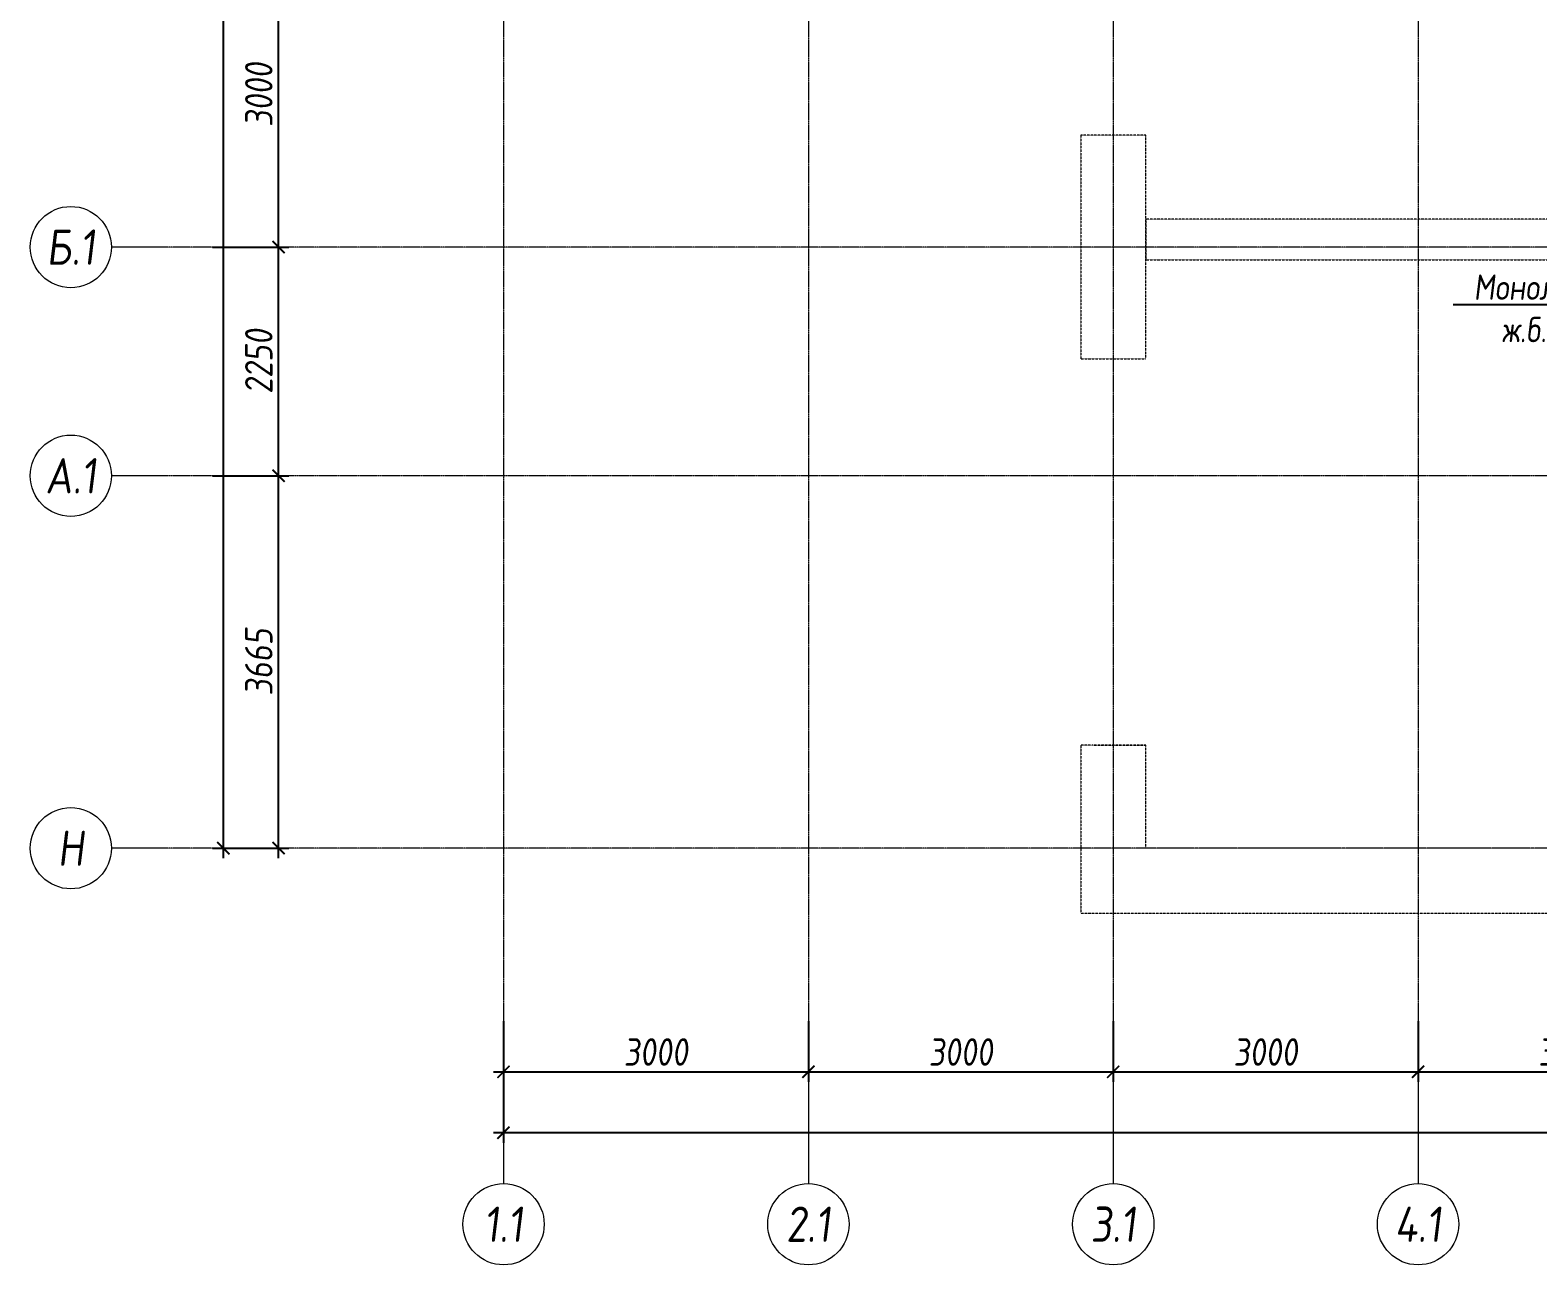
# Model space of a CAD drawing. Header units: millimetres. Extents: x -233751 to 529254, y -907864 to 285890.
# Drawn here: x 456467 to 471304, y -121415 to -109264 of the extents above; entities that cross this region are included whole.
import ezdxf
from ezdxf import colors
from ezdxf.entities.mleader import LeaderData, LeaderLine
from ezdxf.enums import TextEntityAlignment as Align
from ezdxf.math import Vec2, Vec3

# ---------------------------------------------------------------- set-up
doc = ezdxf.new("R2010")
doc.units = ezdxf.units.MM
doc.linetypes.add('ADSK_Штриховая_ш2 п1', pattern=[3, 2, -1])
doc.linetypes.add('осевая', pattern=[2, 1.25, -0.25, 0.25, -0.25])
doc.layers.get('0').update_dxf_attribs({"lineweight": 30})
doc.layers.get('Defpoints').update_dxf_attribs({"lineweight": 0})
for name, color, linetype, lineweight in [('КР_БалкиЖБ', 7, 'ADSK_Штриховая_ш2 п1', 5), ('КР_Оси', 7, 'Continuous', 5), ('КР_Тонкая', 250, 'Continuous', 0)]:
    doc.layers.add(name, color=color, linetype=linetype, lineweight=lineweight)
doc.styles.add('ISOCPEUR', font='isocpeur.ttf', dxfattribs={"width": 0.85, "oblique": 7})
doc.dimstyles.new('R_100', dxfattribs={"dimtxt": 270, "dimasz": 120, "dimexe": 100, "dimexo": 100, "dimgap": 60, "dimtad": 1, "dimdec": 0, "dimrnd": 5, "dimzin": 0, "dimdsep": 46, "dimtxsty": 'ISOCPEUR', "dimblk": 'ARCHTICK', "dimcen": 0, "dimdle": 100, "dimclrd": 256, "dimclre": 256, "dimclrt": 256, "dimadec": 0, "dimazin": 0, "dimtfac": 2, "dimtdec": 0, "dimtmove": 0, "dimatfit": 3, "dimfxl": 1, "dimtvp": 3, "dimtfill": 1, "dimtolj": 1, "dimtzin": 0, "dimarcsym": 0})

# ---------------------------------------------------------------- blocks, each defined once
blk = doc.blocks.new('*U1943')
at = {"color": 0, "linetype": 'Continuous', "lineweight": -2}
blk.add_line((-35117, 0), (-35617, 0), dxfattribs=at)
at = {"color": 0, "linetype": 'ByBlock', "lineweight": -2, "ltscale": 10}
blk.add_line((0, 0), (-35117, 0), dxfattribs=at)
at = {"color": 0, "linetype": 'Continuous', "lineweight": -2}
blk.add_circle((-36017, 0), 400, dxfattribs=at)
at = {"color": 0, "linetype": 'Continuous', "lineweight": -2, "style": 'ISOCPEUR', "oblique": 7, "width": 0.856383}
blk.add_text('Н', height=347, dxfattribs=at).set_placement((-36017, 0), align=Align.MIDDLE_CENTER)
blk = doc.blocks.new('*U1944')
at = {"color": 0, "linetype": 'Continuous', "lineweight": -2}
blk.add_line((-35117, 0), (-35617, 0), dxfattribs=at)
at = {"color": 0, "linetype": 'ByBlock', "lineweight": -2, "ltscale": 10}
blk.add_line((0, 0), (-35117, 0), dxfattribs=at)
at = {"color": 0, "linetype": 'Continuous', "lineweight": -2}
blk.add_circle((-36017, 0), 400, dxfattribs=at)
at = {"color": 0, "linetype": 'Continuous', "lineweight": -2, "style": 'ISOCPEUR', "oblique": 7, "width": 0.856383}
blk.add_text('А.1', height=347.4, dxfattribs=at).set_placement((-36017, 0), align=Align.MIDDLE_CENTER)
blk = doc.blocks.new('*U1945')
at = {"color": 0, "linetype": 'Continuous', "lineweight": -2}
blk.add_line((-35117, 0), (-35617, 0), dxfattribs=at)
at = {"color": 0, "linetype": 'ByBlock', "lineweight": -2, "ltscale": 10}
blk.add_line((0, 0), (-35117, 0), dxfattribs=at)
at = {"color": 0, "linetype": 'Continuous', "lineweight": -2}
blk.add_circle((-36017, 0), 400, dxfattribs=at)
at = {"color": 0, "linetype": 'Continuous', "lineweight": -2, "style": 'ISOCPEUR', "oblique": 7, "width": 0.856383}
blk.add_text('Б.1', height=347.4, dxfattribs=at).set_placement((-36017, 0), align=Align.MIDDLE_CENTER)
blk = doc.blocks.new('_ArchTick')
at = {"color": 0, "linetype": 'ByBlock', "const_width": 0.15}
blk.add_lwpolyline([(-0.5, -0.5), (0.5, 0.5)], dxfattribs=at)
blk = doc.blocks.new('*D297')
at = {"layer": 'Defpoints', "color": 0, "transparency": 16777216}
for p in [(458162, -113649), (458912, -113649), (458162, -117314)]:
    blk.add_point(p, dxfattribs=at)
at = {"layer": 'КР_Оси', "lineweight": -2, "transparency": 16777216}
for p, q in [((458262, -113649), (459012, -113649)), ((458912, -117414), (458912, -113549)), ((458262, -117314), (459012, -117314))]:
    blk.add_line(p, q, dxfattribs=at)
at = {"layer": 'КР_Оси', "lineweight": -2, "transparency": 16777216, "xscale": 120, "yscale": 120, "zscale": 120}
for p, rotation in [((458912, -113649), 90), ((458912, -117314), 270)]:
    blk.add_blockref('_ArchTick', p, dxfattribs=dict(at, rotation=rotation))
at = {"layer": 'КР_Оси', "transparency": 16777216, "insert": (458717, -115482), "char_height": 270, "attachment_point": 5, "rotation": 90, "style": 'ISOCPEUR', "bg_fill": 3, "box_fill_scale": 1.1, "bg_fill_color": 256, "bg_fill_true_color": 13158600, "bg_fill_transparency": 0}
blk.add_mtext('\\A1;3665', dxfattribs=at)
blk = doc.blocks.new('*D298')
at = {"layer": 'Defpoints', "color": 0, "transparency": 16777216}
for p in [(458162, -111399), (458912, -111399), (458162, -113649)]:
    blk.add_point(p, dxfattribs=at)
at = {"layer": 'КР_Оси', "lineweight": -2, "transparency": 16777216}
for p, q in [((458262, -111399), (459012, -111399)), ((458912, -113749), (458912, -111299)), ((458262, -113649), (459012, -113649))]:
    blk.add_line(p, q, dxfattribs=at)
at = {"layer": 'КР_Оси', "lineweight": -2, "transparency": 16777216, "xscale": 120, "yscale": 120, "zscale": 120}
for p, rotation in [((458912, -111399), 90), ((458912, -113649), 270)]:
    blk.add_blockref('_ArchTick', p, dxfattribs=dict(at, rotation=rotation))
at = {"layer": 'КР_Оси', "transparency": 16777216, "insert": (458717, -112524), "char_height": 270, "attachment_point": 5, "rotation": 90, "style": 'ISOCPEUR', "bg_fill": 3, "box_fill_scale": 1.1, "bg_fill_color": 256, "bg_fill_true_color": 13158600, "bg_fill_transparency": 0}
blk.add_mtext('\\A1;2250', dxfattribs=at)
blk = doc.blocks.new('*D295')
at = {"layer": 'Defpoints', "color": 0, "transparency": 16777216}
for p in [(458162, -108399), (458912, -108399), (458162, -111399)]:
    blk.add_point(p, dxfattribs=at)
at = {"layer": 'КР_Оси', "lineweight": -2, "transparency": 16777216}
for p, q in [((458912, -111499), (458912, -108299)), ((458262, -108399), (459012, -108399)), ((458262, -111399), (459012, -111399))]:
    blk.add_line(p, q, dxfattribs=at)
at = {"layer": 'КР_Оси', "lineweight": -2, "transparency": 16777216, "xscale": 120, "yscale": 120, "zscale": 120}
for p, rotation in [((458912, -108399), 90), ((458912, -111399), 270)]:
    blk.add_blockref('_ArchTick', p, dxfattribs=dict(at, rotation=rotation))
at = {"layer": 'КР_Оси', "transparency": 16777216, "insert": (458717, -109899), "char_height": 270, "attachment_point": 5, "rotation": 90, "style": 'ISOCPEUR', "bg_fill": 3, "box_fill_scale": 1.1, "bg_fill_color": 256, "bg_fill_true_color": 13158600, "bg_fill_transparency": 0}
blk.add_mtext('\\A1;3000', dxfattribs=at)
blk = doc.blocks.new('*U1984')
at = {"color": 0, "linetype": 'ByBlock', "lineweight": -2, "ltscale": 10}
blk.add_line((0, 0), (0, -53278), dxfattribs=at)
at = {"color": 0, "linetype": 'Continuous', "lineweight": -2}
for p, q in [((0, -53278), (0, -54478)), ((0, -54478), (0, -54978))]:
    blk.add_line(p, q, dxfattribs=at)
blk.add_circle((0, -55378), 400, dxfattribs=at)
at = {"color": 0, "linetype": 'Continuous', "lineweight": -2, "style": 'ISOCPEUR', "oblique": 7, "width": 0.856383}
blk.add_text('1.1', height=347.4, dxfattribs=at).set_placement((0, -55378), align=Align.MIDDLE_CENTER)
blk = doc.blocks.new('*U1985')
at = {"color": 0, "linetype": 'ByBlock', "lineweight": -2, "ltscale": 10}
blk.add_line((0, 0), (0, -53278), dxfattribs=at)
at = {"color": 0, "linetype": 'Continuous', "lineweight": -2}
for p, q in [((0, -53278), (0, -54478)), ((0, -54478), (0, -54978))]:
    blk.add_line(p, q, dxfattribs=at)
blk.add_circle((0, -55378), 400, dxfattribs=at)
at = {"color": 0, "linetype": 'Continuous', "lineweight": -2, "style": 'ISOCPEUR', "oblique": 7, "width": 0.856383}
blk.add_text('2.1', height=347.4, dxfattribs=at).set_placement((0, -55378), align=Align.MIDDLE_CENTER)
blk = doc.blocks.new('*U1986')
at = {"color": 0, "linetype": 'ByBlock', "lineweight": -2, "ltscale": 10}
blk.add_line((0, 0), (0, -53278), dxfattribs=at)
at = {"color": 0, "linetype": 'Continuous', "lineweight": -2}
for p, q in [((0, -53278), (0, -54478)), ((0, -54478), (0, -54978))]:
    blk.add_line(p, q, dxfattribs=at)
blk.add_circle((0, -55378), 400, dxfattribs=at)
at = {"color": 0, "linetype": 'Continuous', "lineweight": -2, "style": 'ISOCPEUR', "oblique": 7, "width": 0.856383}
blk.add_text('3.1', height=347.4, dxfattribs=at).set_placement((0, -55378), align=Align.MIDDLE_CENTER)
blk = doc.blocks.new('*U1987')
at = {"color": 0, "linetype": 'ByBlock', "lineweight": -2, "ltscale": 10}
blk.add_line((0, 0), (0, -53278), dxfattribs=at)
at = {"color": 0, "linetype": 'Continuous', "lineweight": -2}
for p, q in [((0, -53278), (0, -54478)), ((0, -54478), (0, -54978))]:
    blk.add_line(p, q, dxfattribs=at)
blk.add_circle((0, -55378), 400, dxfattribs=at)
at = {"color": 0, "linetype": 'Continuous', "lineweight": -2, "style": 'ISOCPEUR', "oblique": 7, "width": 0.856383}
blk.add_text('4.1', height=347.4, dxfattribs=at).set_placement((0, -55378), align=Align.MIDDLE_CENTER)
blk = doc.blocks.new('*D343')
at = {"layer": 'Defpoints', "color": 0, "transparency": 16777216}
for p in [(458368, -69399), (458912, -69399), (458162, -117314)]:
    blk.add_point(p, dxfattribs=at)
at = {"layer": 'КР_Оси', "lineweight": -2, "transparency": 16777216}
for p, q in [((458812, -69399), (458268, -69399)), ((458368, -117414), (458368, -69299)), ((458262, -117314), (458468, -117314))]:
    blk.add_line(p, q, dxfattribs=at)
at = {"layer": 'КР_Оси', "lineweight": -2, "transparency": 16777216, "xscale": 120, "yscale": 120, "zscale": 120}
for p, rotation in [((458368, -69399), 90), ((458368, -117314), 270)]:
    blk.add_blockref('_ArchTick', p, dxfattribs=dict(at, rotation=rotation))
at = {"layer": 'КР_Оси', "transparency": 16777216, "insert": (458173, -93357), "char_height": 270, "attachment_point": 5, "rotation": 90, "style": 'ISOCPEUR', "bg_fill": 3, "box_fill_scale": 1.1, "bg_fill_color": 256, "bg_fill_true_color": 13158600, "bg_fill_transparency": 0}
blk.add_mtext('\\A1;47915', dxfattribs=at)
blk = doc.blocks.new('*D476')
at = {"layer": 'Defpoints', "color": 0, "transparency": 16777216}
for p in [(461125, -118915), (464125, -118915), (464125, -119515)]:
    blk.add_point(p, dxfattribs=at)
at = {"layer": 'КР_Оси', "lineweight": -2, "transparency": 16777216}
for p, q in [((461125, -119015), (461125, -119615)), ((464125, -119015), (464125, -119615)), ((461025, -119515), (464225, -119515))]:
    blk.add_line(p, q, dxfattribs=at)
at = {"layer": 'КР_Оси', "lineweight": -2, "transparency": 16777216, "xscale": 120, "yscale": 120, "zscale": 120, "rotation": 180}
blk.add_blockref('_ArchTick', (461125, -119515), dxfattribs=at)
at = {"layer": 'КР_Оси', "lineweight": -2, "transparency": 16777216, "xscale": 120, "yscale": 120, "zscale": 120}
blk.add_blockref('_ArchTick', (464125, -119515), dxfattribs=at)
at = {"layer": 'КР_Оси', "transparency": 16777216, "insert": (462625, -119320), "char_height": 270, "attachment_point": 5, "style": 'ISOCPEUR', "bg_fill": 3, "box_fill_scale": 1.1, "bg_fill_color": 256, "bg_fill_true_color": 13158600, "bg_fill_transparency": 0}
blk.add_mtext('\\A1;3000', dxfattribs=at)
blk = doc.blocks.new('*D477')
at = {"layer": 'Defpoints', "color": 0, "transparency": 16777216}
for p in [(464125, -118915), (467125, -118915), (467125, -119515)]:
    blk.add_point(p, dxfattribs=at)
at = {"layer": 'КР_Оси', "lineweight": -2, "transparency": 16777216}
for p, q in [((464125, -119015), (464125, -119615)), ((467125, -119015), (467125, -119615)), ((464025, -119515), (467225, -119515))]:
    blk.add_line(p, q, dxfattribs=at)
at = {"layer": 'КР_Оси', "lineweight": -2, "transparency": 16777216, "xscale": 120, "yscale": 120, "zscale": 120, "rotation": 180}
blk.add_blockref('_ArchTick', (464125, -119515), dxfattribs=at)
at = {"layer": 'КР_Оси', "lineweight": -2, "transparency": 16777216, "xscale": 120, "yscale": 120, "zscale": 120}
blk.add_blockref('_ArchTick', (467125, -119515), dxfattribs=at)
at = {"layer": 'КР_Оси', "transparency": 16777216, "insert": (465625, -119320), "char_height": 270, "attachment_point": 5, "style": 'ISOCPEUR', "bg_fill": 3, "box_fill_scale": 1.1, "bg_fill_color": 256, "bg_fill_true_color": 13158600, "bg_fill_transparency": 0}
blk.add_mtext('\\A1;3000', dxfattribs=at)
blk = doc.blocks.new('*D478')
at = {"layer": 'Defpoints', "color": 0, "transparency": 16777216}
for p in [(467125, -118915), (470125, -118915), (470125, -119515)]:
    blk.add_point(p, dxfattribs=at)
at = {"layer": 'КР_Оси', "lineweight": -2, "transparency": 16777216}
for p, q in [((467125, -119015), (467125, -119615)), ((470125, -119015), (470125, -119615)), ((467025, -119515), (470225, -119515))]:
    blk.add_line(p, q, dxfattribs=at)
at = {"layer": 'КР_Оси', "lineweight": -2, "transparency": 16777216, "xscale": 120, "yscale": 120, "zscale": 120, "rotation": 180}
blk.add_blockref('_ArchTick', (467125, -119515), dxfattribs=at)
at = {"layer": 'КР_Оси', "lineweight": -2, "transparency": 16777216, "xscale": 120, "yscale": 120, "zscale": 120}
blk.add_blockref('_ArchTick', (470125, -119515), dxfattribs=at)
at = {"layer": 'КР_Оси', "transparency": 16777216, "insert": (468625, -119320), "char_height": 270, "attachment_point": 5, "style": 'ISOCPEUR', "bg_fill": 3, "box_fill_scale": 1.1, "bg_fill_color": 256, "bg_fill_true_color": 13158600, "bg_fill_transparency": 0}
blk.add_mtext('\\A1;3000', dxfattribs=at)
blk = doc.blocks.new('*D479')
at = {"layer": 'Defpoints', "color": 0, "transparency": 16777216}
for p in [(470125, -118915), (473125, -118915), (473125, -119515)]:
    blk.add_point(p, dxfattribs=at)
at = {"layer": 'КР_Оси', "lineweight": -2, "transparency": 16777216}
for p, q in [((470125, -119015), (470125, -119615)), ((473125, -119015), (473125, -119615)), ((470025, -119515), (473225, -119515))]:
    blk.add_line(p, q, dxfattribs=at)
at = {"layer": 'КР_Оси', "lineweight": -2, "transparency": 16777216, "xscale": 120, "yscale": 120, "zscale": 120, "rotation": 180}
blk.add_blockref('_ArchTick', (470125, -119515), dxfattribs=at)
at = {"layer": 'КР_Оси', "lineweight": -2, "transparency": 16777216, "xscale": 120, "yscale": 120, "zscale": 120}
blk.add_blockref('_ArchTick', (473125, -119515), dxfattribs=at)
at = {"layer": 'КР_Оси', "transparency": 16777216, "insert": (471625, -119320), "char_height": 270, "attachment_point": 5, "style": 'ISOCPEUR', "bg_fill": 3, "box_fill_scale": 1.1, "bg_fill_color": 256, "bg_fill_true_color": 13158600, "bg_fill_transparency": 0}
blk.add_mtext('\\A1;3000', dxfattribs=at)
blk = doc.blocks.new('*D495')
at = {"layer": 'Defpoints', "color": 0, "transparency": 16777216}
for p in [(461125, -119515), (491125, -119515), (461125, -120115)]:
    blk.add_point(p, dxfattribs=at)
at = {"layer": 'КР_Оси', "lineweight": -2, "transparency": 16777216}
for p, q in [((461125, -119615), (461125, -120215)), ((491125, -119615), (491125, -120215)), ((491225, -120115), (461025, -120115))]:
    blk.add_line(p, q, dxfattribs=at)
at = {"layer": 'КР_Оси', "lineweight": -2, "transparency": 16777216, "xscale": 120, "yscale": 120, "zscale": 120, "rotation": 180}
blk.add_blockref('_ArchTick', (461125, -120115), dxfattribs=at)
at = {"layer": 'КР_Оси', "lineweight": -2, "transparency": 16777216, "xscale": 120, "yscale": 120, "zscale": 120}
blk.add_blockref('_ArchTick', (491125, -120115), dxfattribs=at)
at = {"layer": 'КР_Оси', "transparency": 16777216, "insert": (476125, -119920), "char_height": 270, "attachment_point": 5, "style": 'ISOCPEUR', "bg_fill": 3, "box_fill_scale": 1.1, "bg_fill_color": 256, "bg_fill_true_color": 13158600, "bg_fill_transparency": 0}
blk.add_mtext('\\A1;30000', dxfattribs=at)

msp = doc.modelspace()

# ---------------------------------------------------------------- linework, layer by layer
at = {"layer": 'КР_БалкиЖБ'}
msp.add_lwpolyline([(467445.3, -111524.3), (478805.3, -111524.3), (478805.3, -111124.3), (467445.3, -111124.3)], close=True, dxfattribs=at)
at = {"layer": 'КР_Тонкая', "linetype": 'ADSK_Штриховая_ш2 п1'}
msp.add_lwpolyline([(467445.3, -110299.3), (467445.3, -110299.3), (466805.3, -110299.3), (466805.3, -112499.3), (467445.3, -112499.3), (467445.3, -112499.3), (467445.3, -112499.3)], close=True, dxfattribs=at)
for points in [[(491803.6, -113349.3), (484420.5, -113349.3), (484420.5, -117314.3), (467445.3, -117314.3), (467445.3, -116299.3)], [(466924.2, -116299.3), (467445.3, -116299.3), (466924.2, -116299.3), (466805.3, -116299.3), (466805.3, -117954.3), (473805.5, -117954.3)]]:
    msp.add_lwpolyline(points, dxfattribs=at)

# ---------------------------------------------------------------- block references
at = {"layer": 'КР_Оси', "linetype": 'осевая'}
for name, p in [('*U1984', (461125.4, -65636.9)), ('*U1985', (464125.4, -65636.9)), ('*U1986', (467125.4, -65636.9)), ('*U1987', (470125.4, -65636.9)), ('*U1945', (492884.3, -111399.3)), ('*U1944', (492884.3, -113649.3)), ('*U1943', (492884.3, -117314.3))]:
    msp.add_blockref(name, p, dxfattribs=at)

# ---------------------------------------------------------------- leaders
at = {"layer": 'КР_Тонкая', "lineweight": 5}
ml = msp.add_multileader_mtext('Standard', dxfattribs=at)
ml.set_content('Монолитная\\Pж.б. балка', color=256, style='ISOCPEUR')
ml.set_leader_properties()
ml.build(insert=Vec2(0, 0))
ml.multileader.update_dxf_attribs({"has_dogleg": 0, "text_left_attachment_type": 6, "text_right_attachment_type": 6, "arrow_head_size": 400, "scale": 100})
ctx = ml.context
ctx.base_point, ctx.scale, ctx.char_height, ctx.arrow_head_size, ctx.landing_gap_size, ctx.plane_origin = Vec3(470490.3, -111968.5), 100, 250, 400, 200, Vec3(473125.3, -111324.3)
ctx.left_attachment, ctx.right_attachment, ctx.text_align_type = 6, 6, 2
notes = []
notes.append((ctx, [(1, (1, 1, 0), (473272.2, -111968.5), (-1, 0), 800, [(0, [(473125.3, -111324.3)], 0, [])])]))
ctx.mtext.insert, ctx.mtext.alignment, ctx.mtext.flow_direction = Vec3(472272.2, -111668.5), 3, 5
for ctx, leaders in notes:
    for number, flags, end, landing, length, lines in leaders:
        leader = LeaderData()
        leader.index, (leader.has_last_leader_line, leader.has_dogleg_vector, leader.attachment_direction) = number, flags
        leader.last_leader_point, leader.dogleg_vector, leader.dogleg_length = Vec3(end), Vec3(landing), length
        for number, points, colour, breaks in lines:
            line = LeaderLine()
            line.index, line.vertices, line.color, line.breaks = number, Vec3.list(points), colors.encode_raw_color(colour), breaks
            leader.lines.append(line)
        ctx.leaders.append(leader)

# ---------------------------------------------------------------- next in the draw order: dimensions: what is measured, and where the dimension line sits
at = {"layer": 'КР_Оси'}
dim = msp.add_linear_dim(base=(458911.5, -113649.3), p1=(458161.5, -117314.3), p2=(458161.5, -113649.3), angle=90, dimstyle='R_100', override={"dimpost": '\\X'}, dxfattribs=at)
dim.commit()
dim.dimension.update_dxf_attribs({"geometry": '*D297', "text_midpoint": (458716.5, -115481.8)})
dim = msp.add_linear_dim(base=(464125.4, -119514.6), p1=(461125.4, -118914.6), p2=(464125.4, -118914.6), dimstyle='R_100', override={"dimpost": '\\X'}, dxfattribs=at)
dim.commit()
dim.dimension.update_dxf_attribs({"geometry": '*D476', "text_midpoint": (462625.4, -119319.6)})

# ---------------------------------------------------------------- next in the draw order: dimensions: what is measured, and where the dimension line sits
dim = msp.add_linear_dim(base=(458911.5, -111399.3), p1=(458161.5, -113649.3), p2=(458161.5, -111399.3), angle=90, dimstyle='R_100', override={"dimpost": '\\X'}, dxfattribs=at)
dim.commit()
dim.dimension.update_dxf_attribs({"geometry": '*D298', "text_midpoint": (458716.5, -112524.3)})
dim = msp.add_linear_dim(base=(467125.4, -119514.6), p1=(464125.4, -118914.6), p2=(467125.4, -118914.6), dimstyle='R_100', override={"dimpost": '\\X', "dimtmove": 1}, dxfattribs=at)
dim.commit()
dim.dimension.update_dxf_attribs({"geometry": '*D477', "text_midpoint": (465625.4, -119319.6)})

# ---------------------------------------------------------------- next in the draw order: dimensions: what is measured, and where the dimension line sits
dim = msp.add_linear_dim(base=(458911.5, -108399.3), p1=(458161.5, -111399.3), p2=(458161.5, -108399.3), angle=90, dimstyle='R_100', override={"dimpost": '\\X'}, dxfattribs=at)
dim.commit()
dim.dimension.update_dxf_attribs({"geometry": '*D295', "text_midpoint": (458716.5, -109899.3)})
dim = msp.add_linear_dim(base=(470125.4, -119514.6), p1=(467125.4, -118914.6), p2=(470125.4, -118914.6), dimstyle='R_100', override={"dimpost": '\\X', "dimtmove": 1}, dxfattribs=at)
dim.commit()
dim.dimension.update_dxf_attribs({"geometry": '*D478', "text_midpoint": (468625.4, -119319.6)})

# ---------------------------------------------------------------- next in the draw order: dimensions: what is measured, and where the dimension line sits
dim = msp.add_linear_dim(base=(458368.2, -69399.3), p1=(458161.5, -117314.3), p2=(458911.5, -69399.3), angle=90, dimstyle='R_100', override={"dimpost": '\\X'}, dxfattribs=at)
dim.commit()
dim.dimension.update_dxf_attribs({"geometry": '*D343', "text_midpoint": (458173.2, -93356.8)})
dim = msp.add_linear_dim(base=(473125.4, -119514.6), p1=(470125.4, -118914.6), p2=(473125.4, -118914.6), dimstyle='R_100', override={"dimpost": '\\X', "dimtmove": 1}, dxfattribs=at)
dim.commit()
dim.dimension.update_dxf_attribs({"geometry": '*D479', "text_midpoint": (471625.4, -119319.6)})

# ---------------------------------------------------------------- next in the draw order: dimensions: what is measured, and where the dimension line sits
dim = msp.add_linear_dim(base=(461125.4, -120114.6), p1=(491125.4, -119514.6), p2=(461125.4, -119514.6), dimstyle='R_100', override={"dimpost": '\\X'}, dxfattribs=at)
dim.commit()
dim.dimension.update_dxf_attribs({"geometry": '*D495', "text_midpoint": (476125.4, -119919.6)})

doc.saveas('drawing.dxf')
